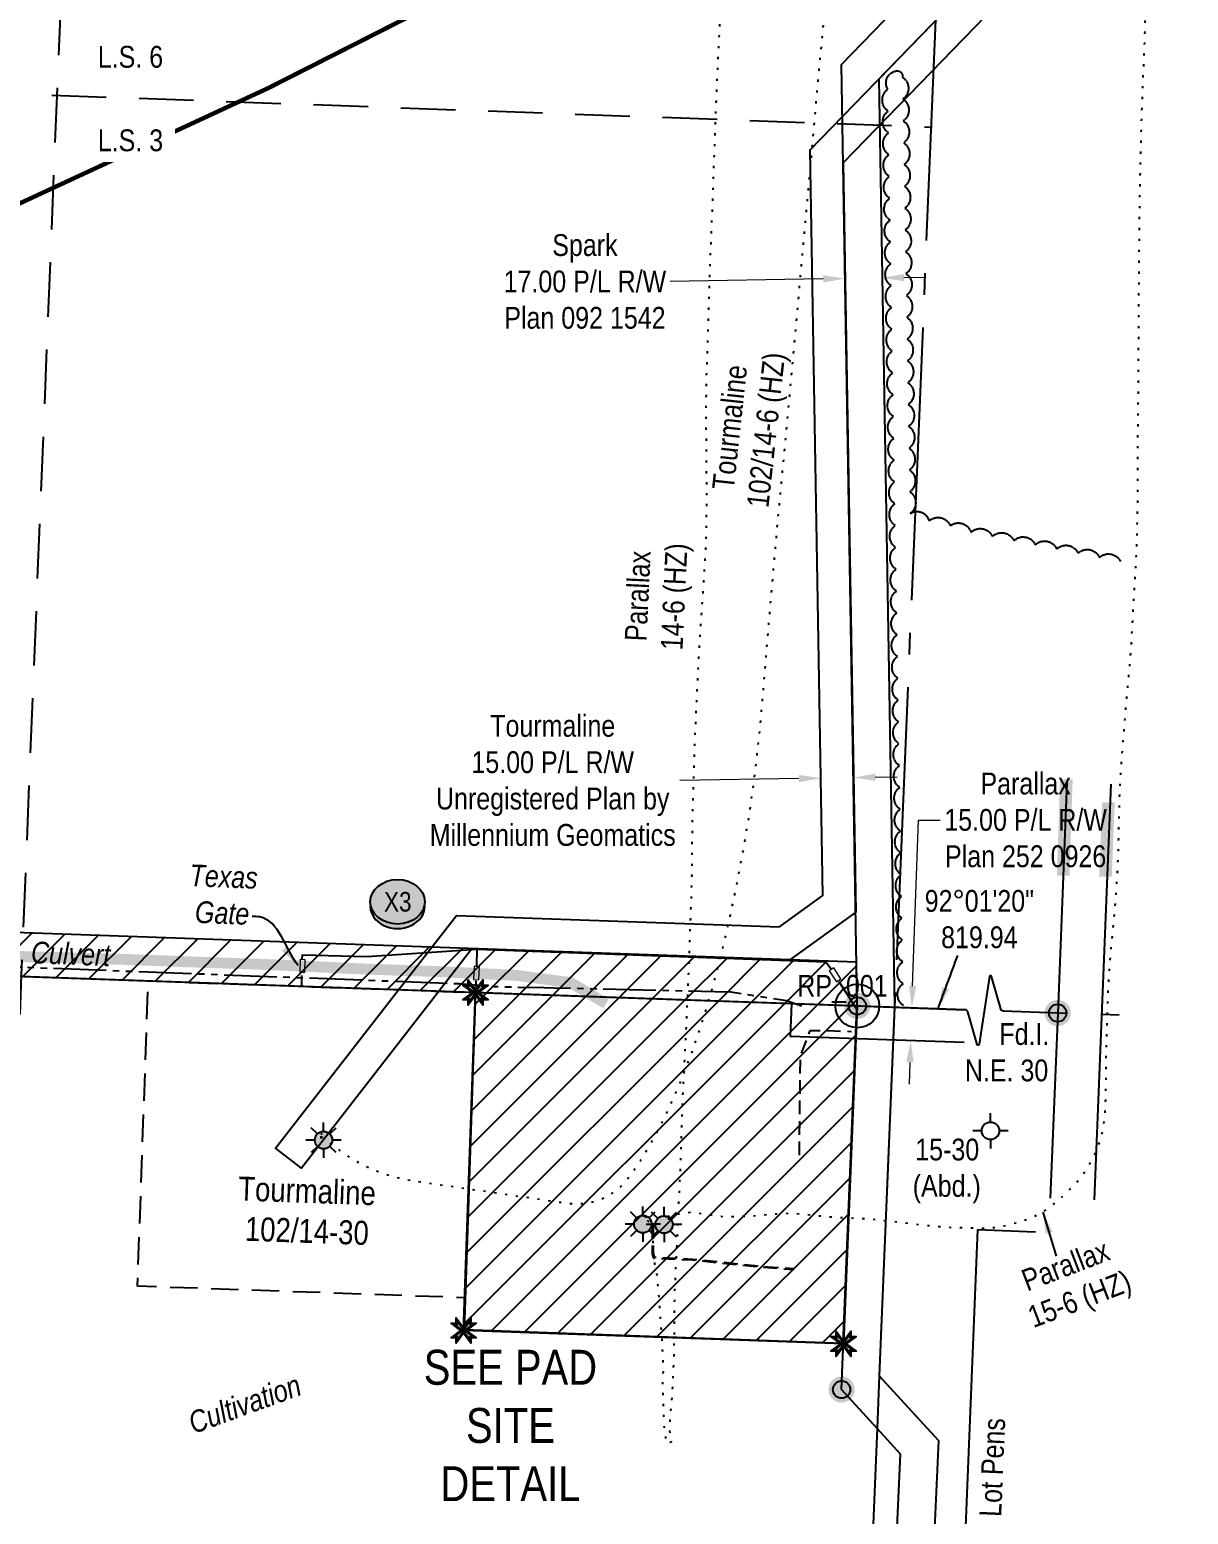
# Model space of a CAD drawing. Extents: x 303793 to 307741, y 5826902 to 5830455.
# Drawn here: x 304462 to 304993, y 5827532 to 5828213 of the extents above; entities that cross this region are included whole.
import ezdxf
from ezdxf.enums import TextEntityAlignment as Align

# ---------------------------------------------------------------- set-up
doc = ezdxf.new("R2010")
doc.units = 0
doc.header["$LTSCALE"] = 5
doc.header["$PDMODE"] = 35
doc.header["$PDSIZE"] = 0.5
for name, pattern in [('0', [1, 1, 0]), ('DASHDOT2', [12.7, 6.35, -3.175, 0, -3.175]), ('foc-ACCESSROAD', [3.75, 2.5, -1.25]), ('foc-DOT', [1, 0.2, -0.8]), ('foc-LSD', [8, 5, -3]), ('foc-QUARTERLINE', [33, 25, -3, 2, -3]), ('POWERLINE5', [7.8, 2.4, -0.6, 0.6, -0.6, 0.6, -0.6, 2.4]), ('UG_PIPE', [1.875, 1.25, -0.625])]:
    doc.linetypes.add(name, pattern=pattern)
doc.layers.get('Defpoints').update_dxf_attribs({"color": 9})
for name, color, linetype in [('35', 37, 'Continuous'), ('AS-DRILL', 8, 'foc-DOT'), ('AS-DRILL-T', 8, 'Continuous'), ('AS-FENCE', 48, 'foc-FENCE'), ('AS-PIPE-UG', 44, 'UG_PIPE'), ('AS-POWER-EXISTING', 72, 'POWERLINE5'), ('AS-ROADS', 254, 'Continuous'), ('AS-UNDERLAY-H', 141, 'Continuous'), ('AS-WILDLIFE', 131, 'DASHDOT2'), ('C-WS-S', 8, 'Continuous'), ('F-RW', 190, 'Continuous'), ('F-WS', 190, 'foc-ACCESSROAD'), ('F-WS-S', 8, 'Continuous'), ('L-BD', 7, 'Continuous'), ('L-DETAIL-T', 3, 'Continuous'), ('L-MON', 1, 'Continuous'), ('L-SEC', 7, 'Continuous'), ('L-SECQ', 8, 'foc-QUARTERLINE'), ('L-SECTION-LSD', 7, 'foc-LSD'), ('L-TITLEDB', 4, 'Continuous'), ('P-CROSSINGS', 250, 'Continuous'), ('P-PROPOSED', 10, 'Continuous'), ('P-TXT', 4, 'Continuous'), ('T-BUSH', 110, '0')]:
    doc.layers.add(name, color=color, linetype=linetype)
for name, color, linetype, lineweight in [('AS-GENERAL', 48, 'Continuous', 18), ('F-RW-T', 190, 'Continuous', 9), ('F-WS-T', 190, 'Continuous', 9), ('T-TEXT', 48, 'Continuous', 18)]:
    doc.layers.add(name, color=color, linetype=linetype, lineweight=lineweight)
doc.layers.add('P-PROPOSED-EXISTING-H', color=7, linetype='Continuous', true_color=0xffeebd)
doc.styles.add('100L', font='ARIALN.TTF', dxfattribs={"height": 11})
doc.styles.add('80', font='ARIALN.TTF', dxfattribs={"height": 10})
doc.styles.add('80CG', font='ARIALN.TTF', dxfattribs={"height": 10})
doc.styles.add('80L', font='ARIALN.TTF', dxfattribs={"height": 10})
doc.styles.add('80LS', font='ARIALNI.TTF', dxfattribs={"height": 10})
doc.styles.add('Crossing', font='ARIALN.TTF', dxfattribs={"height": 10})
doc.styles.add('foc-LtypeFont', font='ARIALN.TTF', dxfattribs={"height": 7.35})
doc.linetypes.add('foc-FENCE', pattern='A,10,-1,["X",foc-LtypeFont,S=0.2,R=0,X=-0.625,Y=-0.75],-1.24', length=12.24)
doc.dimstyles.new('Compass 5 000', dxfattribs={"dimscale": 5, "dimtxt": 9, "dimasz": 2, "dimexe": 0.2, "dimexo": 0.0625, "dimgap": 0.5, "dimtad": 0, "dimtih": 1, "dimtoh": 1, "dimzin": 0, "dimdsep": 46, "dimtxsty": '80CG', "dimcen": 0.1, "dimse1": 1, "dimse2": 1, "dimclrd": 256, "dimclrt": 256, "dimaunit": 1, "dimadec": 4, "dimazin": 0, "dimtfac": 0.06, "dimtofl": 0, "dimtmove": 0, "dimatfit": 1, "dimfxl": 0.2, "dimtolj": 1, "dimtzin": 0, "dimlwd": -1, "dimarcsym": 0})
pattern_1 = [(45, (23.161, 443.027), (-7.857126762, 7.857126762), [])]

# ---------------------------------------------------------------- blocks, each defined once
blk = doc.blocks.new('*D379')
at = {"layer": 'Defpoints', "color": 0, "transparency": 16777216}
for p in [(304835.34, 5828098.44), (304835.36, 5828096.86), (304852.36, 5828097.15)]:
    blk.add_point(p, dxfattribs=at)
at = {"layer": 'F-RW-T', "transparency": 16777216}
for p, q in [((304825.34, 5828098.27), (304755.27, 5828097.07)), ((304862.33, 5828098.9), (304872.33, 5828099.07))]:
    blk.add_line(p, q, dxfattribs=at)
for points in [[(304825.31, 5828099.94), (304825.37, 5828096.6), (304835.34, 5828098.44)], [(304862.3, 5828100.57), (304862.36, 5828097.24), (304852.33, 5828098.73)]]:
    blk.add_solid(points, dxfattribs=at)
at = {"layer": 'F-RW-T', "transparency": 16777216, "insert": (304716.19, 5828097.07), "char_height": 10, "attachment_point": 5, "style": '80CG'}
blk.add_mtext('\\A1;Spark\\P17.00 P/L R/W\\PPlan 092 1542', dxfattribs=at)
blk = doc.blocks.new('GAS')
h = blk.add_hatch(color=255)
h.dxf.hatch_style = 1
edge = h.paths.add_edge_path()
edge.add_arc((0, 0), 0.9, 0, 360)
for p, q in [((0, 0.81), (0, 1.62)), ((-0.81, 0), (-1.62, 0)), ((-0.57, 0.57), (-1.14, 1.14)), ((0.57, 0.57), (1.14, 1.14)), ((1.62, 0), (0.81, 0)), ((-0.57, -0.57), (-1.14, -1.14)), ((0, -0.81), (0, -1.62)), ((1.14, -1.14), (0.57, -0.57))]:
    blk.add_line(p, q)
blk.add_circle((0, 0), 0.8)
blk = doc.blocks.new('GABD')
for p, q in [((0, 0.81), (0, 1.62)), ((-0.81, 0), (-1.62, 0)), ((1.62, 0), (0.81, 0)), ((0, -0.81), (0, -1.62))]:
    blk.add_line(p, q)
blk.add_circle((0, 0), 0.8)
blk = doc.blocks.new('fdia')
at = {"color": 255, "const_width": 1}
blk.add_lwpolyline([(-0.5, 0, 1), (0.5, 0, 1)], format="xyb", close=True, dxfattribs=at)
blk = doc.blocks.new('Fdiaa')
blk.add_blockref('fdia', (0, 0))
blk = doc.blocks.new('fdib')
at = {"color": 1, "const_width": 1.6}
blk.add_lwpolyline([(-0.4, 0, 1), (0.4, 0, 1)], format="xyb", close=True, dxfattribs=at)
at = {"color": 1}
blk.add_circle((0, 0), 0.8, dxfattribs=at)
blk = doc.blocks.new('Fdibb')
blk.add_blockref('fdib', (0, 0))
blk = doc.blocks.new('fdicc')
for name in ['Fdibb', 'Fdiaa']:
    blk.add_blockref(name, (0, 0))
blk = doc.blocks.new('FDI')
blk.add_blockref('fdicc', (0, 0))
blk = doc.blocks.new('linebrk')
blk.add_lwpolyline([(0, 0.00175, -0.346152), (-0.00019, 0.0015), (-0.00314, 0.00055, 0.772575), (-0.00312, 0.00036), (0.00312, -0.00036, -0.772575), (0.00314, -0.00055), (0.00019, -0.0015, 0.346152), (0, -0.00175)], format="xyb")
blk = doc.blocks.new('TEMP')
h = blk.add_hatch(color=255)
h.dxf.hatch_style = 1
h.paths.add_polyline_path([(0, 0.25), (-0.67, 1.15), (-0.67, 0.67), (-1.15, 0.67), (-0.25, 0), (-1.15, -0.67), (-0.67, -0.67), (-0.67, -1.15), (0, -0.25), (0.67, -1.15), (0.67, -0.67), (1.15, -0.67), (0.25, 0), (1.15, 0.67), (0.67, 0.67), (0.67, 1.15)])
h.paths.add_polyline_path([(0.57, 0.85), (0.57, 0.57), (0.85, 0.57), (0.08, 0), (0.85, -0.57), (0.57, -0.57), (0.57, -0.85), (0, -0.08), (-0.57, -0.85), (-0.57, -0.57), (-0.85, -0.57), (-0.08, 0), (-0.85, 0.57), (-0.57, 0.57), (-0.57, 0.85), (0, 0.08)], flags=16)
h = blk.add_hatch(color=1)
h.dxf.hatch_style = 1
h.paths.add_polyline_path([(0, 0.08), (-0.57, 0.85), (-0.57, 0.57), (-0.85, 0.57), (-0.08, 0), (-0.85, -0.57), (-0.57, -0.57), (-0.57, -0.85), (0, -0.08), (0.57, -0.85), (0.57, -0.57), (0.85, -0.57), (0.08, 0), (0.85, 0.57), (0.57, 0.57), (0.57, 0.85)])
at = {"color": 1}
for p, q in [((-0.08, 0), (0.08, 0)), ((0, 0.08), (0, -0.08))]:
    blk.add_line(p, q, dxfattribs=at)
at = {"color": 255, "flags": 128}
blk.add_lwpolyline([(-0.25, 0), (-1.15, 0.67), (-0.67, 0.67), (-0.67, 1.15), (0, 0.25), (0.67, 1.15), (0.67, 0.67), (1.15, 0.67), (0.25, 0), (1.15, -0.67), (0.67, -0.67), (0.67, -1.15), (0, -0.25), (-0.67, -1.15), (-0.67, -0.67), (-1.15, -0.67)], close=True, dxfattribs=at)
at = {"color": 1, "flags": 128}
blk.add_lwpolyline([(-0.08, 0), (-0.85, 0.57), (-0.57, 0.57), (-0.57, 0.85), (0, 0.08), (0.57, 0.85), (0.57, 0.57), (0.85, 0.57), (0.08, 0), (0.85, -0.57), (0.57, -0.57), (0.57, -0.85), (0, -0.08), (-0.57, -0.85), (-0.57, -0.57), (-0.85, -0.57)], close=True, dxfattribs=at)
blk = doc.blocks.new('*D499')
at = {"layer": 'Defpoints', "color": 0, "transparency": 16777216}
for p in [(304824.21, 5827869.5), (304824.23, 5827868.24), (304839.23, 5827868.49)]:
    blk.add_point(p, dxfattribs=at)
at = {"layer": 'F-RW-T', "transparency": 16777216}
for p, q in [((304814.21, 5827869.33), (304759.64, 5827868.41)), ((304849.2, 5827869.92), (304859.2, 5827870.09))]:
    blk.add_line(p, q, dxfattribs=at)
for points in [[(304814.18, 5827871), (304814.24, 5827867.66), (304824.21, 5827869.5)], [(304849.17, 5827871.59), (304849.23, 5827868.25), (304839.2, 5827869.75)]]:
    blk.add_solid(points, dxfattribs=at)
at = {"layer": 'F-RW-T', "transparency": 16777216, "insert": (304701.44, 5827868.41), "char_height": 10, "attachment_point": 5, "style": '80CG'}
blk.add_mtext('\\A1;Tourmaline\\P15.00 P/L R/W\\PUnregistered Plan by\\PMillennium Geomatics', dxfattribs=at)
blk = doc.blocks.new('*D500')
at = {"layer": 'Defpoints', "color": 0, "transparency": 16777216}
for p in [(304869.13, 5827764.1), (304865.43, 5827749.22), (304868.6, 5827749.11)]:
    blk.add_point(p, dxfattribs=at)
at = {"layer": 'F-RW-T', "transparency": 16777216}
for p, q in [((304866.31, 5827774.21), (304869, 5827850.3)), ((304869, 5827850.3), (304879, 5827850.3)), ((304865.07, 5827739.23), (304864.72, 5827729.24))]:
    blk.add_line(p, q, dxfattribs=at)
for points in [[(304864.64, 5827774.27), (304867.98, 5827774.15), (304865.96, 5827764.21)], [(304863.41, 5827739.29), (304866.74, 5827739.17), (304865.43, 5827749.22)]]:
    blk.add_solid(points, dxfattribs=at)
at = {"layer": 'F-RW-T', "transparency": 16777216, "insert": (304918.08, 5827850.3), "char_height": 10, "attachment_point": 5, "style": '80CG'}
blk.add_mtext('\\A1;Parallax\\P15.00 P/L R/W\\PPlan 252 0926', dxfattribs=at)
blk = doc.blocks.new('xing2')
h = blk.add_hatch(color=50)
h.dxf.hatch_style = 1
edge = h.paths.add_edge_path()
edge.add_ellipse((0, 0), major_axis=(-12.5, 0), ratio=0.816297, start_angle=0, end_angle=360)
h = blk.add_hatch(color=250)
h.dxf.hatch_style = 1
edge = h.paths.add_edge_path()
edge.add_ellipse((0, -2.05), major_axis=(-12.5, 0), ratio=0.816297, start_angle=0, end_angle=180)
edge.add_line((12.5, -2.05), (12.5, 0))
edge.add_ellipse((0, 0), major_axis=(-12.5, 0), ratio=0.816297, start_angle=0, end_angle=180, ccw=False)
edge.add_line((-12.5, 0), (-12.5, -2.05))
at = {"color": 250}
blk.add_ellipse((0, 0), major_axis=(-12.5, 0), ratio=0.816297, dxfattribs=at)
blk.add_ellipse((0, -2.05), major_axis=(-12.5, 0), ratio=0.816297, start_param=0, end_param=3.141593, dxfattribs=at)
at = {"color": 250, "style": 'Crossing'}
blk.add_attdef('CROSSING', text='', height=9, dxfattribs=at).set_placement((0.09, 0.02), align=Align.MIDDLE_CENTER)
at = {"color": 250, "style": 'Crossing', "flags": 1}
for tag, p in [('OWNER', (0.09, -12.49)), ('DESCRIPTION', (0.09, -25.77)), ('LOCATION', (0.09, -39.3)), ('DWG_REF', (0.09, -52.84))]:
    blk.add_attdef(tag, text='', height=9, dxfattribs=at).set_placement(p, align=Align.MIDDLE_CENTER)

msp = doc.modelspace()

# ---------------------------------------------------------------- hatches: boundary and pattern name
at = {"layer": 'AS-UNDERLAY-H'}
h = msp.add_hatch(color=256, dxfattribs=at)
h.dxf.hatch_style = 1
h.paths.add_polyline_path([(304933.849, 5827868.951), (304939.62, 5827868.951), (304938.167, 5827824.816), (304932.396, 5827824.816)])
h = msp.add_hatch(color=256, dxfattribs=at)
h.dxf.hatch_style = 1
h.paths.add_polyline_path([(304953.115, 5827858.484), (304958.887, 5827858.484), (304957.55, 5827824.334), (304951.778, 5827824.334)])
at = {"layer": 'P-PROPOSED-EXISTING-H'}
h = msp.add_hatch(dxfattribs=at)
h.set_pattern_fill('ANSI31', color=256, scale=3.499734, style=0)
h.set_pattern_definition(pattern_1)
h.paths.add_polyline_path([(304840.972, 5827765.096), (304840.635, 5827785.119), (304086.327, 5827811.752), (304086.78, 5827822.742), (304056.801, 5827823.801), (304055.523, 5827792.829)])
h = msp.add_hatch(dxfattribs=at)
h.set_pattern_fill('ANSI31', color=256, scale=3.499734, style=0)
h.set_pattern_definition(pattern_1)
h.paths.add_polyline_path([(304840.972, 5827765.096), (304834.619, 5827610.238), (304660.601, 5827616.382), (304666.07, 5827771.271)])

# ---------------------------------------------------------------- linework, layer by layer
at = {"layer": '35', "color": 3}
msp.add_circle((304840.973, 5827765.109), 9.999, dxfattribs=at)
at = {"layer": 'AS-DRILL', "flags": 128}
for points in [[(304743.805, 5827669.158), (304743.805, 5827669.158), (304743.844, 5827669.116), (304743.769, 5827668.999), (304743.302, 5827668.837), (304742.566, 5827668.707), (304742.359, 5827668.525), (304742.461, 5827668.07), (304742.887, 5827667.723), (304743.56, 5827667.516), (304744.079, 5827667.235), (304744.177, 5827667.191), (304744.184, 5827667.361), (304744.065, 5827668.146), (304743.864, 5827669.125), (304743.605, 5827669.416), (304743.418, 5827668.983), (304743.402, 5827668.823), (304743.4, 5827668.793), (304743.391, 5827668.564), (304743.229, 5827668.25), (304743.128, 5827667.984), (304743.317, 5827667.706), (304743.832, 5827667.335), (304744.741, 5827666.788), (304745.179, 5827666.481), (304745.618, 5827665.933), (304746.026, 5827665.136), (304746.414, 5827664.059), (304746.717, 5827662.636), (304746.972, 5827661.005), (304747.221, 5827659.213), (304747.323, 5827657.248), (304747.241, 5827654.949), (304747.305, 5827652.294), (304747.635, 5827649.539), (304748.12, 5827646.908), (304748.633, 5827644.465), (304749.06, 5827641.866), (304749.382, 5827638.911), (304749.699, 5827635.575), (304750.018, 5827632.03), (304750.314, 5827628.415), (304750.508, 5827625.015), (304750.646, 5827621.707), (304750.9, 5827618.284), (304751.209, 5827614.749), (304751.457, 5827611.186), (304751.628, 5827607.446), (304751.777, 5827604.158), (304751.958, 5827601.178), (304752.066, 5827598.632), (304751.896, 5827596.377), (304751.711, 5827594.232), (304751.702, 5827592.271), (304751.763, 5827590.287), (304751.841, 5827588.222), (304751.878, 5827585.909), (304751.955, 5827583.074), (304752.043, 5827579.998), (304752.158, 5827577.131), (304752.302, 5827574.473), (304752.437, 5827572.076), (304752.627, 5827570.066), (304752.933, 5827568.473), (304753.145, 5827567.253), (304753.005, 5827566.258), (304752.785, 5827565.526), (304752.871, 5827565.153), (304753.147, 5827565.052), (304753.508, 5827565.077), (304753.981, 5827565.138), (304754.433, 5827565.18), (304754.745, 5827565.218), (304754.966, 5827565.239), (304755.196, 5827565.23), (304755.427, 5827565.251), (304755.608, 5827565.283), (304755.75, 5827565.318), (304755.841, 5827565.364), (304755.865, 5827565.443), (304755.783, 5827565.657), (304755.764, 5827565.688), (304755.673, 5827565.901), (304755.519, 5827566.308), (304755.365, 5827566.965), (304755.339, 5827567.076), (304755.251, 5827567.88), (304755.187, 5827569.013), (304755.129, 5827570.317), (304755.111, 5827571.869), (304755.16, 5827573.618), (304755.336, 5827576.774), (304755.408, 5827577.821), (304755.641, 5827580.394), (304755.929, 5827583.335), (304756.212, 5827586.666), (304756.432, 5827590.411), (304756.629, 5827594.606), (304756.825, 5827599.252), (304756.993, 5827604.219), (304757.123, 5827609.468), (304757.191, 5827614.93), (304757.228, 5827620.613), (304757.247, 5827626.347), (304757.329, 5827632.408), (304757.564, 5827638.544), (304757.86, 5827644.707), (304758.166, 5827650.85), (304758.487, 5827657.392), (304758.748, 5827663.927), (304759.039, 5827670.691), (304759.39, 5827677.732), (304759.719, 5827684.955), (304760.028, 5827692.449), (304760.273, 5827700.085), (304760.472, 5827707.813), (304760.729, 5827715.769), (304761.059, 5827724.023), (304761.462, 5827732.343), (304761.902, 5827740.622), (304762.362, 5827749.121), (304762.76, 5827757.581), (304763.127, 5827766.514), (304763.538, 5827775.555), (304763.926, 5827784.767), (304764.244, 5827793.721), (304764.345, 5827796.499), (304764.562, 5827802.936), (304764.872, 5827812.191), (304765.144, 5827821.507), (304765.245, 5827825.536), (304765.307, 5827831.088), (304765.314, 5827834.771), (304765.362, 5827840.734), (304765.522, 5827850.255), (304765.776, 5827859.883), (304766.078, 5827869.438), (304766.359, 5827878.984), (304766.686, 5827888.659), (304767.124, 5827898.38), (304768.015, 5827917.419), (304769.05, 5827936.553), (304770.409, 5827955.544), (304771.605, 5827974.722), (304772.025, 5827993.99), (304771.937, 5828013.089), (304771.734, 5828032.042), (304771.844, 5828051.083), (304772.52, 5828070.511), (304773.153, 5828089.621), (304773.727, 5828108.734), (304774.504, 5828127.678), (304775.203, 5828146.925), (304775.862, 5828165.694), (304776.619, 5828185.129), (304777.482, 5828204.24), (304778.415, 5828223.328), (304779.334, 5828242.316), (304780.496, 5828261.385), (304781.979, 5828280.712), (304783.782, 5828299.795), (304785.769, 5828318.73), (304787.907, 5828337.66), (304790.07, 5828356.749), (304792.054, 5828376.095), (304793.595, 5828395.379), (304794.635, 5828414.643), (304795.604, 5828433.89), (304796.468, 5828452.51), (304796.799, 5828471.822), (304797.041, 5828490.898), (304797.471, 5828509.916), (304797.721, 5828528.961), (304797.401, 5828548.009), (304796.356, 5828567.426), (304795.335, 5828586.472), (304794.501, 5828605.931), (304793.747, 5828624.376), (304793.342, 5828643.547), (304793.334, 5828662.643), (304793.612, 5828674.066)], [(304595.356, 5827704.383), (304595.356, 5827704.383), (304595.356, 5827704.383), (304595.36, 5827704.493), (304595.388, 5827705.182), (304595.415, 5827705.851), (304595.421, 5827706.011), (304595.431, 5827706.251), (304595.437, 5827706.421), (304595.441, 5827706.501), (304595.441, 5827706.501), (304595.411, 5827706.502), (304595.342, 5827706.535), (304595.283, 5827706.567), (304595.233, 5827706.569), (304595.202, 5827706.53), (304595.021, 5827706.528), (304594.796, 5827706.397), (304594.448, 5827706.2), (304594.133, 5827706.093), (304594.132, 5827706.063), (304594.202, 5827706.05), (304594.231, 5827706.039), (304594.534, 5827705.847), (304595.173, 5827705.321), (304596.192, 5827704.519), (304597.621, 5827703.471), (304599.178, 5827702.348), (304600.762, 5827701.174), (304602.5, 5827699.834), (304605.211, 5827697.804), (304609.014, 5827695.31), (304609.19, 5827695.203), (304613.671, 5827692.641), (304618.328, 5827690.464), (304623.147, 5827688.59), (304628.04, 5827687.073), (304632.986, 5827685.864), (304638.011, 5827684.883), (304642.976, 5827684.164), (304647.942, 5827683.455), (304652.946, 5827682.724), (304657.991, 5827681.992), (304663.006, 5827681.271), (304668.051, 5827680.539), (304673.086, 5827679.807), (304678.131, 5827679.075), (304683.195, 5827678.322), (304688.16, 5827677.593), (304693.144, 5827676.854), (304698.179, 5827676.122), (304703.174, 5827675.412), (304708.16, 5827674.702), (304713.111, 5827674.384), (304717.854, 5827674.845), (304722.364, 5827676.016), (304726.704, 5827677.944), (304730.706, 5827680.656), (304732.783, 5827682.545), (304734.069, 5827683.914), (304734.247, 5827684.117), (304737.809, 5827688.598), (304741.816, 5827694.443), (304746.218, 5827701.683), (304750.768, 5827710.098), (304755.406, 5827719.71), (304760.135, 5827730.62), (304764.921, 5827742.919), (304769.53, 5827756.325), (304773.922, 5827770.801), (304778.156, 5827786.605), (304782.072, 5827803.192), (304785.71, 5827820.34), (304788.992, 5827837.593), (304791.863, 5827855.092), (304794.32, 5827873.228), (304796.347, 5827891.882), (304798.026, 5827910.84), (304799.568, 5827929.634), (304799.592, 5827929.983), (304801.196, 5827949.084), (304802.847, 5827968.103), (304804.576, 5827987.31), (304806.394, 5828006.502), (304808.243, 5828025.724), (304810.035, 5828045.008), (304811.755, 5828063.734), (304813.475, 5828082.97), (304815.197, 5828102.277), (304816.969, 5828121.572), (304818.726, 5828140.717), (304820.45, 5828159.813), (304822.117, 5828178.972), (304823.888, 5828198.247), (304825.731, 5828217.558), (304827.35, 5828236.779), (304828.765, 5828255.888), (304830.01, 5828275.023), (304830.949, 5828294.241), (304831.576, 5828313.431), (304832.014, 5828332.639), (304832.399, 5828351.789), (304832.758, 5828371.02), (304833.157, 5828390.27), (304833.666, 5828409.515), (304834.235, 5828428.757), (304834.812, 5828447.93), (304835.377, 5828467.062), (304835.933, 5828486.245), (304836.421, 5828505.451), (304836.846, 5828524.6), (304837.422, 5828543.762), (304838.106, 5828562.85), (304838.719, 5828582.201), (304839.318, 5828601.442), (304839.918, 5828620.694), (304840.529, 5828639.995), (304841.173, 5828659.354), (304841.677, 5828672.284)], [(304753.771, 5827668.871), (304753.771, 5827668.871), (304753.688, 5827668.804), (304753.491, 5827668.622), (304753.223, 5827668.432), (304752.804, 5827668.219), (304752.415, 5827668.004), (304752.018, 5827667.84), (304751.819, 5827667.858), (304751.743, 5827667.971), (304751.644, 5827667.985), (304751.971, 5827667.912), (304752.728, 5827667.812), (304753.473, 5827667.692), (304754.26, 5827667.59), (304755.079, 5827667.558), (304755.641, 5827667.345), (304755.955, 5827666.942), (304756.089, 5827666.767), (304756.388, 5827666.504), (304756.399, 5827666.524), (304755.942, 5827666.852), (304755.512, 5827667.11), (304755.273, 5827667.4), (304755.168, 5827667.764), (304755.022, 5827668.12), (304754.775, 5827668.47), (304754.668, 5827668.775), (304754.696, 5827668.974), (304754.702, 5827669.134), (304754.784, 5827669.191), (304755.112, 5827669.137), (304755.52, 5827669.081), (304755.65, 5827669.076), (304755.782, 5827669.121), (304756.036, 5827669.211), (304756.938, 5827669.495), (304758.349, 5827669.749), (304760.118, 5827669.928), (304762.153, 5827670.267), (304764.345, 5827670.52), (304766.653, 5827670.418), (304769.518, 5827670.003), (304773.215, 5827669.335), (304777.574, 5827668.74), (304782.401, 5827668.548), (304787.238, 5827668.645), (304791.819, 5827668.822), (304796.126, 5827669.17), (304800.337, 5827669.592), (304804.734, 5827669.937), (304809.363, 5827670.082), (304814.26, 5827669.897), (304819.354, 5827669.403), (304824.855, 5827668.803), (304830.17, 5827668.34), (304835.143, 5827668.052), (304839.94, 5827667.89), (304844.856, 5827667.694), (304849.869, 5827667.173), (304854.77, 5827666.587), (304859.575, 5827666.115), (304864.844, 5827665.494), (304870.222, 5827664.829), (304875.474, 5827664.269), (304880.58, 5827663.824), (304885.263, 5827663.557), (304889.824, 5827663.485), (304892.185, 5827663.471), (304894.653, 5827663.372), (304899.734, 5827663.279), (304904.714, 5827663.681), (304909.433, 5827664.573), (304913.875, 5827665.777), (304917.961, 5827667.105), (304922.077, 5827668.682), (304926.216, 5827670.818), (304930.18, 5827673.602), (304933.797, 5827676.71), (304937.227, 5827679.896), (304940.553, 5827683.236), (304943.712, 5827686.913), (304946.707, 5827691.236), (304949.269, 5827695.988), (304951.292, 5827700.781), (304952.861, 5827705.482), (304953.858, 5827710.166), (304954.393, 5827715.019), (304954.56, 5827717.444), (304954.713, 5827720.28), (304954.722, 5827720.52), (304954.812, 5827723.509), (304954.873, 5827727.039), (304954.911, 5827730.74), (304954.949, 5827734.702), (304954.985, 5827738.874), (304955.026, 5827743.156), (304955.106, 5827747.646), (304955.245, 5827752.384), (304955.424, 5827757.371), (304955.585, 5827762.399), (304955.774, 5827768.146), (304956.013, 5827774.111), (304956.36, 5827780.042), (304956.809, 5827786.029), (304957.384, 5827792.661), (304958.075, 5827799.689), (304958.75, 5827806.798), (304959.341, 5827814.09), (304959.841, 5827821.096), (304960.288, 5827828.774), (304960.589, 5827836.568), (304960.77, 5827844.587), (304960.916, 5827852.508), (304961.151, 5827860.895), (304961.536, 5827869.286), (304962.097, 5827877.801), (304962.205, 5827879.258), (304962.824, 5827886.729), (304963.533, 5827895.458), (304964.227, 5827904.067), (304964.891, 5827911.416), (304965.013, 5827912.722), (304965.817, 5827921.587), (304966.494, 5827930.517), (304967.005, 5827939.544), (304967.502, 5827948.722), (304968.081, 5827957.946), (304968.627, 5827967.362), (304968.984, 5827976.555), (304969.24, 5827985.712), (304969.414, 5827995.323), (304969.455, 5828004.869), (304969.462, 5828014.576), (304969.597, 5828033.726), (304969.779, 5828050.802), (304969.801, 5828053.123), (304969.869, 5828072.366), (304969.979, 5828091.637), (304970.149, 5828110.925), (304970.33, 5828130.004), (304970.669, 5828149.255), (304971.133, 5828168.622), (304971.824, 5828187.93), (304972.66, 5828207.102), (304973.085, 5828226.25), (304973.021, 5828245.208), (304972.918, 5828264.167), (304972.846, 5828283.405), (304973.056, 5828302.452), (304973.717, 5828321.751), (304974.417, 5828340.528), (304975.275, 5828359.739), (304976.242, 5828378.926), (304976.899, 5828398.135), (304977.225, 5828416.827), (304978.063, 5828435.799), (304979.81, 5828454.734), (304981.865, 5828473.357), (304983.93, 5828491.969), (304985.839, 5828511.188), (304987.168, 5828530.18), (304988.156, 5828549.146), (304989.557, 5828568.185), (304991.637, 5828587.448), (304992.595, 5828595.507)]]:
    msp.add_lwpolyline(points, dxfattribs=at)
at = {"layer": 'AS-FENCE', "flags": 128}
for points in [[(304056.065, 5827808.079), (304055.358, 5827792.731), (304586.441, 5827774.136), (304586.568, 5827779.003)], [(304586.72, 5827786.613), (304586.767, 5827788.541), (304616.273, 5827787.692), (304666.623, 5827791.104), (304666.488, 5827783.462)], [(304666.89, 5827791.184), (304826.617, 5827785.382), (304829.003, 5827782.038)], [(304832.53, 5827776.338), (304840.632, 5827763.826), (304834.37, 5827610.45), (304661.035, 5827616.677), (304666.41, 5827776.58)]]:
    msp.add_lwpolyline(points, dxfattribs=at)
at = {"layer": 'AS-GENERAL', "flags": 128}
for points in [[(304585.909, 5827786.485), (304587.919, 5827786.408), (304587.725, 5827780.369), (304585.703, 5827780.465)], [(304665.419, 5827783.204), (304665.147, 5827777.181), (304667.606, 5827777.066), (304667.85, 5827783.113)], [(304828.13, 5827781.203), (304831.432, 5827776.132), (304833.464, 5827777.486), (304830.173, 5827782.539)]]:
    msp.add_lwpolyline(points, close=True, dxfattribs=at)
at = {"layer": 'AS-PIPE-UG', "flags": 128}
for points in [[(304814.42, 5827696.71), (304814.936, 5827742.249), (304819.432, 5827753.874), (304827.737, 5827753.83), (304838.327, 5827753.425)], [(304747.043, 5827664.622), (304746.974, 5827651.561), (304747.616, 5827649.58), (304765.445, 5827648.675), (304799.926, 5827645.181), (304811.883, 5827644.339)], [(304747.443, 5827664.62), (304747.374, 5827651.623), (304747.912, 5827649.965), (304765.475, 5827649.074), (304799.96, 5827645.58), (304811.911, 5827644.738)]]:
    msp.add_lwpolyline(points, dxfattribs=at)
at = {"layer": 'AS-POWER-EXISTING', "flags": 128}
for points in [[(304055.078, 5827798.098), (304658.548, 5827775.35)], [(304658.548, 5827775.35), (304674.544, 5827774.006), (304702.149, 5827773.433), (304736.784, 5827772.621), (304782.996, 5827771.598), (304808.733, 5827767.617), (304815.348, 5827765.081)]]:
    msp.add_lwpolyline(points, dxfattribs=at)
at = {"layer": 'AS-ROADS', "const_width": 5, "flags": 128}
msp.add_lwpolyline([(304725.854, 5827766.16), (304709.797, 5827775.739), (304685.169, 5827779.091), (304647.142, 5827780.922), (304626.912, 5827781.59), (304606.805, 5827782.37), (304586.536, 5827783.423), (304566.398, 5827784.222), (304545.978, 5827784.916), (304505.524, 5827786.423), (304485.237, 5827786.993), (304464.627, 5827787.511), (304444.055, 5827788.356)], dxfattribs=at)
at = {"layer": 'AS-WILDLIFE', "const_width": 2, "flags": 128}
msp.add_lwpolyline([(304138.743, 5827988.475), (304179.323, 5828004.634), (304377.89, 5828096.052), (304571.108, 5828185.737), (304759.201, 5828281.219), (304919.202, 5828379.187), (304942.702, 5828395.109)], dxfattribs=at)
at = {"layer": 'F-RW', "flags": 128}
for points in [[(304910.515, 5828669.73), (304907.235, 5828588.823), (304922.779, 5828552.375), (304909.773, 5828229.255), (304834.441, 5828151.414), (304840.245, 5827808.151), (304809.985, 5827786.201), (304664.452, 5827791.339), (304642.679, 5827763.303), (304586.291, 5827690.695), (304574.444, 5827699.895), (304630.833, 5827772.503), (304657.304, 5827806.588), (304805.34, 5827801.361), (304825.116, 5827815.706), (304819.34, 5828157.373), (304895.016, 5828235.575), (304907.791, 5828552.955), (304892.098, 5828585.705), (304895.526, 5828670.286)], [(304934.069, 5828551.939), (304907.791, 5828552.955), (304895.016, 5828235.575), (304850.792, 5828189.859), (304857.978, 5827764.904), (304851.032, 5827595.615), (304862.603, 5827582.941), (304878.104, 5827565.963), (304868.013, 5827344.147), (304852.391, 5827000.783), (304839.474, 5826985.364), (304769.295, 5826901.594), (304756.264, 5826912.51), (304826.443, 5826996.28), (304835.671, 5827007.295), (304851.031, 5827344.92), (304860.803, 5827559.701), (304850.049, 5827571.48), (304833.761, 5827589.32), (304840.973, 5827765.109), (304833.677, 5828196.615), (304877.832, 5828242.26), (304891.479, 5828570.375), (304933.05, 5828568.833)], [(304889.868, 5827748.361), (304810.379, 5827751.168), (304810.908, 5827766.157), (304890.397, 5827763.351)]]:
    msp.add_lwpolyline(points, dxfattribs=at)
at = {"layer": 'F-WS', "flags": 128}
msp.add_lwpolyline([(304516.174, 5827776.564), (304666.07, 5827771.271), (304661.13, 5827631.369), (304511.235, 5827636.662)], close=True, dxfattribs=at)
at = {"layer": 'L-SEC'}
for p, q in [((304937.005, 5827867.565), (304932.782, 5827761.854)), ((304932.782, 5827761.854), (304929.392, 5827676.982))]:
    msp.add_line(p, q, dxfattribs=at)
at = {"layer": 'L-SEC', "flags": 128}
for points in [[(304957.098, 5827866.762), (304949.505, 5827676.181)], [(304890.397, 5827763.351), (304055.058, 5827792.846)], [(304936.779, 5827761.713), (304907.855, 5827762.734)], [(304960.941, 5827760.86), (304952.89, 5827761.144)]]:
    msp.add_lwpolyline(points, dxfattribs=at)
at = {"layer": 'L-SECQ'}
msp.add_line((304891.487, 5828570.564), (304857.961, 5827764.496), dxfattribs=at)
at = {"layer": 'L-SECQ', "flags": 128}
msp.add_lwpolyline([(304857.961, 5827764.496), (304851.032, 5827595.615), (304850.049, 5827571.48), (304823.326, 5826920.324)], dxfattribs=at)
at = {"layer": 'L-SECTION-LSD', "flags": 128}
for points in [[(304490.562, 5828585.525), (304457.987, 5827779.307), (304425.45, 5826975.226)], [(304072.204, 5828196.97), (304875.296, 5828167.899)]]:
    msp.add_lwpolyline(points, dxfattribs=at)
at = {"layer": 'L-TITLEDB', "flags": 128}
for points in [[(304912.861, 5827400.496), (304885.675, 5827401.507), (304896.229, 5827662.635)], [(304896.229, 5827662.635), (304922.578, 5827661.636)]]:
    msp.add_lwpolyline(points, dxfattribs=at)
at = {"layer": 'P-PROPOSED', "flags": 128}
for points in [[(304840.972, 5827765.096), (304840.635, 5827785.119), (304086.327, 5827811.752), (304086.78, 5827822.742), (304056.801, 5827823.801), (304055.523, 5827792.829)], [(304840.972, 5827765.096), (304834.619, 5827610.238), (304660.601, 5827616.382), (304666.07, 5827771.271)]]:
    msp.add_lwpolyline(points, close=True, dxfattribs=at)
at = {"layer": 'T-BUSH', "flags": 128}
msp.add_lwpolyline([(304862.103, 5827765.286, -0.520567), (304861.933, 5827775.284, -0.5205671), (304861.762, 5827785.282, -0.5205671), (304861.592, 5827795.28, -0.5205671), (304861.421, 5827805.277, -0.5205671), (304861.251, 5827815.275, -0.5205671), (304861.081, 5827825.273, -0.5205671), (304860.91, 5827835.271, -0.5205671), (304860.74, 5827845.269, -0.5205671), (304860.569, 5827855.266, -0.5205671), (304860.399, 5827865.264, -0.5205671), (304860.228, 5827875.262, -0.5205671), (304860.058, 5827885.26, -0.5205671), (304859.887, 5827895.257, -0.5205671), (304859.717, 5827905.255, -0.5205671), (304859.546, 5827915.253, -0.5205671), (304859.376, 5827925.251, -0.5205671), (304859.205, 5827935.249, -0.5205671), (304859.035, 5827945.246, -0.5205671), (304858.864, 5827955.244, -0.5205671), (304858.694, 5827965.242, -0.5205671), (304858.523, 5827975.24, -0.5205671), (304858.353, 5827985.238, -0.5205671), (304858.182, 5827995.235, -0.5205671), (304858.012, 5828005.233, -0.5205671), (304857.842, 5828015.231, -0.5205671), (304857.671, 5828025.229, -0.5205671), (304857.501, 5828035.227, -0.5205671), (304857.33, 5828045.224, -0.5205671), (304857.16, 5828055.222, -0.5205671), (304856.989, 5828065.22, -0.5205671), (304856.819, 5828075.218, -0.5205671), (304856.648, 5828085.216, -0.5205671), (304856.478, 5828095.213, -0.5205671), (304856.307, 5828105.211, -0.5205671), (304856.137, 5828115.209, -0.5205671), (304855.966, 5828125.207, -0.5205671), (304855.796, 5828135.205, -0.5205671), (304855.625, 5828145.202, -0.5205671), (304855.455, 5828155.2, -0.5205671), (304855.284, 5828165.198, -0.5205671), (304855.114, 5828175.196, -0.5205671), (304854.943, 5828185.194, -0.5205671), (304858.762, 5828193.618, -0.5205671), (304861.698, 5828190.708, -0.5205671), (304861.872, 5828180.711, -0.5205671), (304862.047, 5828170.713, -0.5205671), (304862.221, 5828160.715, -0.5205671), (304862.396, 5828150.717, -0.5205671), (304862.57, 5828140.72, -0.5205671), (304862.745, 5828130.722, -0.5205671), (304862.92, 5828120.724, -0.5205671), (304863.094, 5828110.726, -0.5205671), (304863.269, 5828100.729, -0.5205671), (304863.443, 5828090.731, -0.5205671), (304863.618, 5828080.733, -0.5205671), (304863.792, 5828070.736, -0.5205671), (304863.967, 5828060.738, -0.5205671), (304864.141, 5828050.74, -0.5205671), (304864.316, 5828040.742, -0.5205671), (304864.49, 5828030.745, -0.5205671), (304864.665, 5828020.747, -0.5205671), (304864.839, 5828010.749, -0.5205671), (304865.014, 5828000.751, -0.5205671), (304865.208, 5827990.755, -0.5205671), (304873.816, 5827987.406, -0.5205671), (304883.52, 5827985.224, -0.5205671), (304893.028, 5827982.167, -0.5205671), (304902.843, 5827980.256, -0.5205671), (304912.658, 5827978.344, -0.5205671), (304922.473, 5827976.433, -0.5205671), (304932.288, 5827974.522, -0.5205671), (304942.099, 5827972.592, -0.5205671), (304951.904, 5827970.632, -0.5041458), (304961.543, 5827968.84, -0.5041458)], format="xyb", dxfattribs=at)

# ---------------------------------------------------------------- block references
at = {"layer": 'C-WS-S', "color": 4, "xscale": 4.999619900000007, "yscale": 4.999619900000007, "zscale": 4.999619900000007}
for p in [(304596.454, 5827703.615), (304742.725, 5827665.119), (304752.415, 5827664.912)]:
    msp.add_blockref('GAS', p, dxfattribs=at)
at = {"layer": 'F-WS-S', "color": 4, "xscale": 5.000000000000037, "yscale": 5.000000000000037, "zscale": 5.000000000000037}
msp.add_blockref('GABD', (304901.971, 5827707.891), dxfattribs=at)
at = {"layer": 'L-MON', "color": 6, "xscale": 4.999619900000025, "yscale": 4.999619900000025, "zscale": 4.999619900000025}
for p in [(304666.07, 5827771.271), (304660.601, 5827616.382), (304834.619, 5827610.238)]:
    msp.add_blockref('TEMP', p, dxfattribs=at)
at = {"layer": 'L-MON', "xscale": 4.999619900000025, "yscale": 4.999619900000025, "zscale": 4.999619900000025}
for p in [(304840.973, 5827765.109), (304833.76, 5827589.303)]:
    msp.add_blockref('FDI', p, dxfattribs=at)
at = {"layer": 'L-MON', "color": 4, "xscale": 4.999619900000025, "yscale": 4.999619900000025, "zscale": 4.999619900000025}
msp.add_blockref('FDI', (304932.782, 5827761.854), dxfattribs=at)
at = {"layer": 'L-SEC', "color": 3, "xscale": 4999.619900000034, "yscale": 4999.619900000034, "zscale": 4999.619900000034, "rotation": 267.9777877823267}
msp.add_blockref('linebrk', (304899.126, 5827763.042), dxfattribs=at)
at = {"layer": 'P-CROSSINGS', "color": 4, "xscale": 0.99992398, "yscale": 0.99992398, "zscale": 0.99992398}
msp.add_blockref('xing2', (304630.368, 5827812.83), dxfattribs=at).add_auto_attribs({'CROSSING': 'X3'})

# ---------------------------------------------------------------- texts
at = {"layer": '35', "color": 3, "style": '80'}
msp.add_attdef('RP_001', (304813.481, 5827769.306), 'RP', height=9.9992, dxfattribs=at)
at = {"layer": 'AS-DRILL-T', "char_height": 9.99983, "attachment_point": 1, "style": '80L'}
for s, width, insert, rotation in [('\\pi7.09626;Tourmaline\\P\\pi0.6639;102/14-6 (HZ)', 70.70588, (304773.64, 5827995.298), 83.798858), ('\\pi3.99263;Parallax\\P\\pi0.6639;14-6 (HZ)', 48.40749, (304734.218, 5827928.553), 87.321518), ('\\pi3.99263;Parallax\\P\\pi0.6639;15-6 (HZ)', 48.40749, (304911.482, 5827642.104), 20.961481)]:
    msp.add_mtext_dynamic_manual_height_columns(s, width=width, gutter_width=49.996, heights=[0], dxfattribs=dict(at, insert=insert, rotation=rotation))
at = {"layer": 'F-WS-S', "insert": (304879.305, 5827704.295), "char_height": 10, "attachment_point": 1, "style": '80L'}
msp.add_mtext_dynamic_manual_height_columns('\\pi-11.79004;15-30 \\P\\pi-12.94284;(Abd.)', width=3.92333, gutter_width=50, heights=[0], dxfattribs=at)
at = {"layer": 'F-WS-T', "insert": (304557.408, 5827686.97), "char_height": 10.99918, "attachment_point": 1, "rotation": 357.977788, "style": '100L'}
msp.add_mtext_dynamic_manual_height_columns('\\pi0.21256;Tourmaline\\P\\pi3.90396;102/14-30', width=62.58621, gutter_width=55, heights=[0], dxfattribs=at)
at = {"layer": 'L-BD', "insert": (304871.566, 5827818.242), "char_height": 9.99925, "attachment_point": 1, "style": '80L'}
msp.add_mtext_dynamic_manual_height_columns('\\pi0.27849;92°01\'20"\\P\\pi7.80862;819.94', width=49.63243, gutter_width=50, heights=[0], dxfattribs=at)
at = {"layer": 'L-DETAIL-T', "insert": (304682.058, 5827572.845), "char_height": 15.99878, "width": 109.46682, "attachment_point": 5, "style": '80CG'}
msp.add_mtext('SEE PAD SITE DETAIL', dxfattribs=at)
at = {"layer": 'L-MON', "insert": (304889.289, 5827757.235), "char_height": 9.99925, "attachment_point": 1, "style": '80L'}
msp.add_mtext_dynamic_manual_height_columns('\\pi16.75631;Fd.I.\\P\\pi0.95259;N.E. 30', width=37.73701, gutter_width=50, heights=[0], dxfattribs=at)
at = {"layer": 'P-TXT', "insert": (304895.669, 5827501.983), "char_height": 9.99925, "attachment_point": 1, "rotation": 87.640784, "style": '80L'}
msp.add_mtext_dynamic_manual_height_columns('Feed Lot Pens', width=75.23871, gutter_width=50, heights=[0], dxfattribs=at)
at = {"layer": 'T-TEXT', "style": '80LS'}
msp.add_text('Cultivation', height=9.99925, rotation=20, dxfattribs=at).set_placement((304560.333, 5827582.72), align=Align.MIDDLE_CENTER)
at = {"layer": 'T-TEXT', "char_height": 9.99925, "attachment_point": 1, "rotation": 357.779406, "style": '100L'}
for s, width, insert in [('\\pi0.76277;{\\fArial Narrow|b0|i1|c0|p34;Texas \\P\\pi3.91396;Gate}', 31.27092, (304534.538, 5827830.026)), ('\\pi0.56837;{\\fArial Narrow|b0|i1|c0|p34;Culvert}', 36.82302, (304462.125, 5827794.721))]:
    msp.add_mtext_dynamic_manual_height_columns(s, width=width, gutter_width=55, heights=[0], dxfattribs=dict(at, insert=insert))

# ---------------------------------------------------------------- dimensions: what is measured, and where the dimension line sits
at = {"layer": 'F-RW-T'}
for base, p1, p2, angle, text, picture, middle in [((304835.336, 5828098.44), (304852.355, 5828097.151), (304835.363, 5828096.86), 180.97968, 'Spark\\P17.00 P/L R/W\\PPlan 092 1542', '*D379', (304716.189, 5828097.071)), ((304824.207, 5827869.498), (304839.225, 5827868.49), (304824.228, 5827868.236), 180.968676, 'Tourmaline\\P15.00 P/L R/W\\PUnregistered Plan by\\PMillennium Geomatics', '*D499', (304701.44, 5827868.406)), ((304865.428, 5827749.224), (304869.129, 5827764.102), (304868.6, 5827749.112), 267.977788, 'Parallax\\P15.00 P/L R/W\\PPlan 252 0926', '*D500', (304918.083, 5827850.3))]:
    dim = msp.add_linear_dim(base=base, p1=p1, p2=p2, angle=angle, text=text, dimstyle='Compass 5 000', dxfattribs=at)
    dim.commit()
    dim.dimension.update_dxf_attribs({"geometry": picture, "text_midpoint": middle, "dimtype": 161})

# ---------------------------------------------------------------- leaders
at = {"layer": 'AS-DRILL-T', "path_type": 1}
msp.add_leader([(304925.918, 5827670.664), (304932.137, 5827650.461)], dimstyle='Compass 5 000', override={"dimgap": 0.5, "dimtad": 0}, dxfattribs=at)
at = {"layer": 'L-BD', "path_type": 1}
msp.add_leader([(304877.957, 5827763.79), (304886.974, 5827788.245)], dimstyle='Compass 5 000', override={"dimgap": 0.5, "dimtad": 0}, dxfattribs=at)
at = {"layer": 'T-TEXT', "path_type": 1}
msp.add_leader([(304584.796, 5827783.62), (304567.097, 5827805.875), (304563.744, 5827806.154)], dimstyle='Compass 5 000', override={"dimgap": 0.5, "dimtad": 0}, dxfattribs=at)

# ---------------------------------------------------------------- next in the draw order: texts
at = {"layer": 'L-SECTION-LSD', "char_height": 9.9993, "attachment_point": 1, "style": '100L', "bg_fill": 3, "box_fill_scale": 1.5, "bg_fill_color": 256, "bg_fill_transparency": 0}
for s, width, insert in [('L.S. 6', 30.48313, (304493.022, 5828205.088)), ('L.S. 3', 30.37591, (304493.022, 5828166.806))]:
    msp.add_mtext_dynamic_manual_height_columns(s, width=width, gutter_width=55, heights=[0], dxfattribs=dict(at, insert=insert))

doc.saveas('drawing.dxf')
